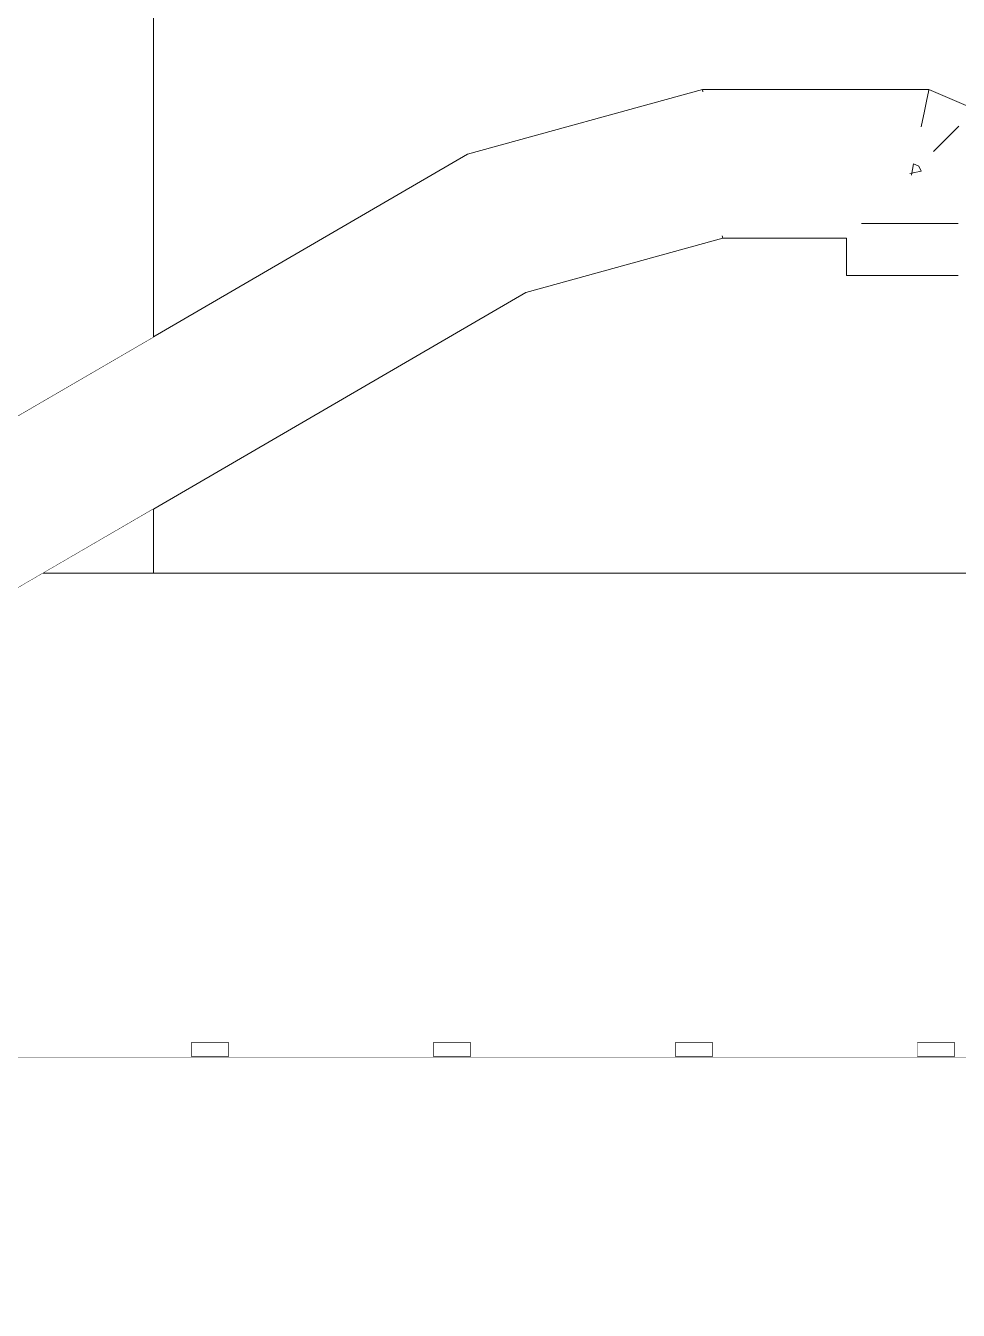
# Model space of a CAD drawing. Header units: millimetres. Extents: x -48147 to 1414029, y -496296 to 18123.
# Drawn here: x 1400669.5 to 1400794.8, y -477805.8 to -477633.2 of the extents above; entities that cross this region are included whole.
import ezdxf

# ---------------------------------------------------------------- set-up
doc = ezdxf.new("R2010")
doc.units = ezdxf.units.MM
doc.header["$MEASUREMENT"] = 0
doc.linetypes.add('Wipeout_Contour', pattern=[1000, 0, -1000])
for name, color, linetype in [('New_A-25-M_Wall_Ext', 7, 'Continuous'), ('New_A-25-M_Wall_Int', 7, 'Continuous'), ('New_A-35-M_FFE_Sanitary', 7, 'Continuous')]:
    doc.layers.add(name, color=color, linetype=linetype)
doc.layers.add('New_A-25-M_Wall_Ext_Pen_No__4', color=7, linetype='Continuous', lineweight=20)
doc.layers.add('New_A-35-M_FFE_Sanitary_Pen_No__89', color=8, linetype='Continuous', lineweight=20)

# ---------------------------------------------------------------- blocks, each defined once
blk = doc.blocks.new('Section Elem_195_2', base_point=(1372879, -490836.73))
at = {"color": 254, "linetype": 'Wipeout_Contour', "lineweight": 0, "ltscale": 115446099.1114904}
blk.add_wipeout([(1401266.78, -476111.73), (1400506.85, -476111.73), (1400506.85, -476366.73), (1400856.79, -476366.73), (1400856.79, -476367.73), (1400876.79, -476367.73), (1400876.79, -476936.73), (1400886.79, -476936.73), (1400890.68, -476937.24), (1400894.29, -476938.74), (1400897.4, -476941.13), (1400899.78, -476944.23), (1400901.28, -476947.85), (1400901.79, -476951.73), (1400901.79, -477021.73), (1400901.28, -477025.61), (1400899.78, -477029.23), (1400897.4, -477032.34), (1400894.29, -477034.72), (1400890.68, -477036.22), (1400886.79, -477036.73), (1400876.79, -477036.73), (1400876.79, -477086.73), (1400506.85, -477086.73), (1400506.85, -477124.73), (1400806.71, -477124.73), (1400806.71, -477415.73), (1400686.71, -477415.73), (1400686.71, -477674.97), (1400728.88, -477650.44), (1400760.44, -477641.73), (1400790.85, -477641.73), (1400797.11, -477644.42), (1400799.79, -477650.68), (1400799.79, -477666.73), (1400779.79, -477666.73), (1400779.79, -477661.73), (1400763.15, -477661.73), (1400736.7, -477669.03), (1400686.71, -477698.11), (1400686.71, -477706.73), (1400971.79, -477706.73), (1400971.79, -477771.73), (1400984.29, -477771.73), (1400984.29, -477769.73), (1400989.29, -477769.73), (1400989.29, -477771.73), (1401016.79, -477771.73), (1401016.79, -477769.73), (1401021.79, -477769.73), (1401021.79, -477771.73), (1401076.79, -477771.73), (1401076.79, -477776.73), (1401106.79, -477776.73), (1401106.79, -477816.73), (1401036.79, -477816.73), (1401036.79, -477817.73), (1401056.79, -477817.73), (1401056.79, -477946.73), (1401036.79, -477946.73), (1401036.79, -477947.73), (1401056.79, -477947.73), (1401056.79, -478046.73), (1401066.79, -478046.73), (1401072.53, -478047.87), (1401077.4, -478051.13), (1401080.65, -478055.99), (1401081.79, -478061.73), (1401081.79, -478131.73), (1401080.65, -478137.47), (1401077.4, -478142.34), (1401072.53, -478145.59), (1401066.79, -478146.73), (1401056.79, -478146.73), (1401056.79, -478536.73), (1401036.79, -478536.73), (1401036.79, -478686.73), (1401266.78, -478686.73)], dxfattribs=at).dxf.layer = 'New_A-25-M_Wall_Int'
blk = doc.blocks.new('Section Elem_244_2', base_point=(1372879, -490836.73))
at = {"color": 254, "linetype": 'Wipeout_Contour', "lineweight": 0, "ltscale": 5919536.497086202}
blk.add_wipeout([(1400608.75, -477720.71), (1400729.02, -477650.75), (1400728.88, -477650.44), (1400609.29, -477720)], dxfattribs=at).dxf.layer = 'New_A-25-M_Wall_Ext'
at = {"color": 254, "linetype": 'Wipeout_Contour', "lineweight": 0, "ltscale": 5920377.688096399}
blk.add_wipeout([(1401006.79, -477971.73), (1401006.79, -477776.73), (1400646.79, -477776.73), (1400646.79, -477971.73)], dxfattribs=at).dxf.layer = 'New_A-25-M_Wall_Ext'
at = {"color": 254, "linetype": 'Wipeout_Contour', "lineweight": 0, "ltscale": 7399375.727314214}
blk.add_wipeout([(1400607.62, -477722.52), (1400729.41, -477651.68), (1400729.02, -477650.75), (1400608.75, -477720.71), (1400608.53, -477721.35)], dxfattribs=at).dxf.layer = 'New_A-25-M_Wall_Ext'
at = {"color": 254, "linetype": 'Wipeout_Contour', "lineweight": 0, "ltscale": 5920248.541702124}
blk.add_wipeout([(1400646.79, -477776.73), (1401006.79, -477776.73), (1401006.79, -477771.73), (1400646.79, -477771.73)], dxfattribs=at).dxf.layer = 'New_A-25-M_Wall_Ext'
at = {"color": 254, "linetype": 'Wipeout_Contour', "lineweight": 0, "ltscale": 5919772.52483614}
blk.add_wipeout([(1400728.88, -477650.44), (1400729.02, -477650.75), (1400760.49, -477642.07), (1400760.44, -477641.73)], dxfattribs=at).dxf.layer = 'New_A-25-M_Wall_Ext'
at = {"color": 254, "linetype": 'Wipeout_Contour', "lineweight": 0, "ltscale": 7399375.614737764}
blk.add_wipeout([(1400606.28, -477725.11), (1400606.23, -477725.17), (1400730.03, -477653.16), (1400729.41, -477651.68), (1400607.62, -477722.52)], dxfattribs=at).dxf.layer = 'New_A-25-M_Wall_Ext'
at = {"color": 254, "linetype": 'Wipeout_Contour', "lineweight": 0, "ltscale": 5919742.393501}
blk.add_wipeout([(1400691.79, -477771.73), (1400696.79, -477771.73), (1400696.79, -477769.73), (1400691.79, -477769.73)], dxfattribs=at).dxf.layer = 'New_A-25-M_Wall_Ext'
at = {"color": 254, "linetype": 'Wipeout_Contour', "lineweight": 0, "ltscale": 5919865.432961945}
blk.add_wipeout([(1400724.29, -477771.73), (1400729.29, -477771.73), (1400729.29, -477769.73), (1400724.29, -477769.73)], dxfattribs=at).dxf.layer = 'New_A-25-M_Wall_Ext'
at = {"color": 254, "linetype": 'Wipeout_Contour', "lineweight": 0, "ltscale": 5919988.472720407}
blk.add_wipeout([(1400756.79, -477771.73), (1400761.79, -477771.73), (1400761.79, -477769.73), (1400756.79, -477769.73)], dxfattribs=at).dxf.layer = 'New_A-25-M_Wall_Ext'
at = {"color": 254, "linetype": 'Wipeout_Contour', "lineweight": 0, "ltscale": 5920111.512776366}
blk.add_wipeout([(1400789.29, -477771.73), (1400794.29, -477771.73), (1400794.29, -477769.73), (1400789.29, -477769.73)], dxfattribs=at).dxf.layer = 'New_A-25-M_Wall_Ext'
at = {"layer": 'New_A-25-M_Wall_Ext_Pen_No__4', "linetype": 'Continuous'}
for p, q in [((1400691.79, -477769.73), (1400696.79, -477769.73)), ((1400691.79, -477771.73), (1400691.79, -477769.73)), ((1400696.79, -477771.73), (1400696.79, -477769.73)), ((1400724.29, -477769.73), (1400729.29, -477769.73)), ((1400724.29, -477771.73), (1400724.29, -477769.73)), ((1400729.29, -477771.73), (1400729.29, -477769.73)), ((1400756.79, -477769.73), (1400761.79, -477769.73)), ((1400756.79, -477771.73), (1400756.79, -477769.73)), ((1400761.79, -477771.73), (1400761.79, -477769.73)), ((1400789.29, -477769.73), (1400794.29, -477769.73)), ((1400789.29, -477771.73), (1400789.29, -477769.73)), ((1400794.29, -477771.73), (1400794.29, -477769.73)), ((1400646.79, -477771.73), (1401006.79, -477771.73))]:
    blk.add_line(p, q, dxfattribs=at)
at = {"color": 254, "linetype": 'Wipeout_Contour', "lineweight": 0, "ltscale": 5919774.022908305}
blk.add_wipeout([(1400729.02, -477650.75), (1400729.41, -477651.68), (1400760.62, -477643.07), (1400760.49, -477642.07)], dxfattribs=at).dxf.layer = 'New_A-25-M_Wall_Ext'
at = {"color": 254, "linetype": 'Wipeout_Contour', "lineweight": 0, "ltscale": 5919538.689310612}
blk.add_wipeout([(1400604.28, -477728.7), (1400730.84, -477655.08), (1400730.03, -477653.16), (1400606.23, -477725.17)], dxfattribs=at).dxf.layer = 'New_A-25-M_Wall_Ext'
at = {"color": 254, "linetype": 'Wipeout_Contour', "lineweight": 0, "ltscale": 5919884.014185959}
blk.add_wipeout([(1400760.44, -477641.73), (1400760.49, -477642.07), (1400790.78, -477642.07), (1400790.85, -477641.73)], dxfattribs=at).dxf.layer = 'New_A-25-M_Wall_Ext'
at = {"color": 254, "linetype": 'Wipeout_Contour', "lineweight": 0, "ltscale": 5919776.920419434}
blk.add_wipeout([(1400729.41, -477651.68), (1400730.03, -477653.16), (1400760.84, -477644.66), (1400760.62, -477643.07)], dxfattribs=at).dxf.layer = 'New_A-25-M_Wall_Ext'
at = {"color": 254, "linetype": 'Wipeout_Contour', "lineweight": 0, "ltscale": 5919540.963939049}
blk.add_wipeout([(1400603.05, -477732.21), (1400731.78, -477657.33), (1400730.84, -477655.08), (1400604.28, -477728.7)], dxfattribs=at).dxf.layer = 'New_A-25-M_Wall_Ext'
at = {"color": 254, "linetype": 'Wipeout_Contour', "lineweight": 0, "ltscale": 5919884.791816892}
blk.add_wipeout([(1400760.49, -477642.07), (1400760.62, -477643.07), (1400790.57, -477643.07), (1400790.78, -477642.07)], dxfattribs=at).dxf.layer = 'New_A-25-M_Wall_Ext'
at = {"color": 254, "linetype": 'Wipeout_Contour', "lineweight": 0, "ltscale": 5919781.019936332}
blk.add_wipeout([(1400730.03, -477653.16), (1400730.84, -477655.08), (1400761.12, -477646.73), (1400760.84, -477644.66)], dxfattribs=at).dxf.layer = 'New_A-25-M_Wall_Ext'
at = {"color": 254, "linetype": 'Wipeout_Contour', "lineweight": 0, "ltscale": 7399382.88277306}
blk.add_wipeout([(1400602.7, -477734.91), (1400602.59, -477735.47), (1400732.79, -477659.73), (1400731.78, -477657.33), (1400603.05, -477732.21)], dxfattribs=at).dxf.layer = 'New_A-25-M_Wall_Ext'
at = {"layer": 'New_A-25-M_Wall_Ext_Pen_No__4', "linetype": 'Continuous'}
blk.add_line((1400760.44, -477641.73), (1400760.49, -477642.07), dxfattribs=at)
at = {"color": 254, "linetype": 'Wipeout_Contour', "lineweight": 0, "ltscale": 5919886.292634647}
blk.add_wipeout([(1400760.62, -477643.07), (1400760.84, -477644.66), (1400790.24, -477644.66), (1400790.57, -477643.07)], dxfattribs=at).dxf.layer = 'New_A-25-M_Wall_Ext'
at = {"color": 254, "linetype": 'Wipeout_Contour', "lineweight": 0, "ltscale": 5919786.042127434}
blk.add_wipeout([(1400730.84, -477655.08), (1400731.78, -477657.33), (1400761.44, -477649.14), (1400761.12, -477646.73)], dxfattribs=at).dxf.layer = 'New_A-25-M_Wall_Ext'
at = {"color": 254, "linetype": 'Wipeout_Contour', "lineweight": 0, "ltscale": 7399388.598341186}
blk.add_wipeout([(1400732.79, -477659.73), (1400602.59, -477735.47), (1400602.7, -477735.9), (1400603.05, -477738.19), (1400733.8, -477662.14)], dxfattribs=at).dxf.layer = 'New_A-25-M_Wall_Ext'
at = {"color": 254, "linetype": 'Wipeout_Contour', "lineweight": 0, "ltscale": 5919888.414389164}
blk.add_wipeout([(1400760.84, -477644.66), (1400761.12, -477646.73), (1400789.82, -477646.73), (1400790.24, -477644.66)], dxfattribs=at).dxf.layer = 'New_A-25-M_Wall_Ext'
at = {"color": 254, "linetype": 'Wipeout_Contour', "lineweight": 0, "ltscale": 5919791.644800809}
blk.add_wipeout([(1400731.78, -477657.33), (1400732.79, -477659.73), (1400761.79, -477651.73), (1400761.44, -477649.14)], dxfattribs=at).dxf.layer = 'New_A-25-M_Wall_Ext'
at = {"color": 254, "linetype": 'Wipeout_Contour', "lineweight": 0, "ltscale": 5919556.740967251}
blk.add_wipeout([(1400603.04, -477738.2), (1400604.2, -477740.31), (1400734.75, -477664.38), (1400733.8, -477662.14)], dxfattribs=at).dxf.layer = 'New_A-25-M_Wall_Ext'
at = {"color": 254, "linetype": 'Wipeout_Contour', "lineweight": 0, "ltscale": 5919954.88285502}
blk.add_wipeout([(1400790.85, -477641.73), (1400790.78, -477642.07), (1400796.85, -477644.68), (1400797.11, -477644.42)], dxfattribs=at).dxf.layer = 'New_A-25-M_Wall_Ext'
at = {"color": 254, "linetype": 'Wipeout_Contour', "lineweight": 0, "ltscale": 5919891.012501901}
blk.add_wipeout([(1400761.12, -477646.73), (1400761.44, -477649.14), (1400789.32, -477649.14), (1400789.82, -477646.73)], dxfattribs=at).dxf.layer = 'New_A-25-M_Wall_Ext'
at = {"color": 254, "linetype": 'Wipeout_Contour', "lineweight": 0, "ltscale": 5919797.44621996}
blk.add_wipeout([(1400732.79, -477659.73), (1400733.8, -477662.14), (1400762.14, -477654.32), (1400761.79, -477651.73)], dxfattribs=at).dxf.layer = 'New_A-25-M_Wall_Ext'
at = {"color": 254, "linetype": 'Wipeout_Contour', "lineweight": 0, "ltscale": 5919563.888872623}
blk.add_wipeout([(1400604.28, -477740.27), (1400606.23, -477741.53), (1400735.56, -477666.31), (1400734.75, -477664.38)], dxfattribs=at).dxf.layer = 'New_A-25-M_Wall_Ext'
at = {"layer": 'New_A-25-M_Wall_Ext_Pen_No__4', "linetype": 'Continuous'}
blk.add_line((1400728.88, -477650.44), (1400760.44, -477641.73), dxfattribs=at)
at = {"color": 254, "linetype": 'Wipeout_Contour', "lineweight": 0, "ltscale": 5919954.487924454}
blk.add_wipeout([(1400790.78, -477642.07), (1400790.57, -477643.07), (1400796.09, -477645.44), (1400796.85, -477644.68)], dxfattribs=at).dxf.layer = 'New_A-25-M_Wall_Ext'
at = {"color": 254, "linetype": 'Wipeout_Contour', "lineweight": 0, "ltscale": 5919893.909913683}
blk.add_wipeout([(1400761.44, -477649.14), (1400761.79, -477651.73), (1400788.79, -477651.73), (1400789.32, -477649.14)], dxfattribs=at).dxf.layer = 'New_A-25-M_Wall_Ext'
at = {"color": 254, "linetype": 'Wipeout_Contour', "lineweight": 0, "ltscale": 5919803.051105884}
blk.add_wipeout([(1400733.8, -477662.14), (1400734.75, -477664.38), (1400762.47, -477656.73), (1400762.14, -477654.32)], dxfattribs=at).dxf.layer = 'New_A-25-M_Wall_Ext'
at = {"color": 254, "linetype": 'Wipeout_Contour', "lineweight": 0, "ltscale": 7399413.75026077}
blk.add_wipeout([(1400735.56, -477666.31), (1400606.23, -477741.53), (1400606.28, -477741.54), (1400607.62, -477742.56), (1400736.18, -477667.78)], dxfattribs=at).dxf.layer = 'New_A-25-M_Wall_Ext'
at = {"layer": 'New_A-25-M_Wall_Ext_Pen_No__4', "linetype": 'Continuous'}
for p, q in [((1400760.44, -477641.73), (1400790.85, -477641.73)), ((1400790.85, -477641.73), (1400790.78, -477642.07))]:
    blk.add_line(p, q, dxfattribs=at)
at = {"color": 254, "linetype": 'Wipeout_Contour', "lineweight": 0, "ltscale": 5919953.661678081}
blk.add_wipeout([(1400790.57, -477643.07), (1400790.24, -477644.66), (1400794.88, -477646.65), (1400796.09, -477645.44)], dxfattribs=at).dxf.layer = 'New_A-25-M_Wall_Ext'
at = {"color": 254, "linetype": 'Wipeout_Contour', "lineweight": 0, "ltscale": 7399882.680051554}
blk.add_wipeout([(1400761.79, -477651.73), (1400762.14, -477654.32), (1400787.66, -477654.32), (1400788.53, -477652.99), (1400788.79, -477651.73)], dxfattribs=at).dxf.layer = 'New_A-25-M_Wall_Ext'
at = {"color": 254, "linetype": 'Wipeout_Contour', "lineweight": 0, "ltscale": 5919808.077553261}
blk.add_wipeout([(1400734.75, -477664.38), (1400735.56, -477666.31), (1400762.75, -477658.8), (1400762.47, -477656.73)], dxfattribs=at).dxf.layer = 'New_A-25-M_Wall_Ext'
at = {"color": 254, "linetype": 'Wipeout_Contour', "lineweight": 0, "ltscale": 7399420.855697978}
blk.add_wipeout([(1400736.18, -477667.78), (1400607.62, -477742.56), (1400608.53, -477742.69), (1400608.75, -477743.06), (1400736.57, -477668.71)], dxfattribs=at).dxf.layer = 'New_A-25-M_Wall_Ext'
at = {"layer": 'New_A-25-M_Wall_Ext_Pen_No__4', "linetype": 'Continuous'}
blk.add_line((1400790.78, -477642.07), (1400790.57, -477643.07), dxfattribs=at)
at = {"color": 254, "linetype": 'Wipeout_Contour', "lineweight": 0, "ltscale": 5919952.476030452}
blk.add_wipeout([(1400790.24, -477644.66), (1400789.82, -477646.73), (1400793.3, -477648.22), (1400794.88, -477646.65)], dxfattribs=at).dxf.layer = 'New_A-25-M_Wall_Ext'
at = {"color": 254, "linetype": 'Wipeout_Contour', "lineweight": 0, "ltscale": 5919896.063463966}
blk.add_wipeout([(1400762.14, -477654.32), (1400762.47, -477656.73), (1400784.79, -477656.73), (1400787.2, -477654.32)], dxfattribs=at).dxf.layer = 'New_A-25-M_Wall_Ext'
at = {"color": 254, "linetype": 'Wipeout_Contour', "lineweight": 0, "ltscale": 5919812.183030279}
blk.add_wipeout([(1400735.56, -477666.31), (1400736.18, -477667.78), (1400762.97, -477660.39), (1400762.75, -477658.8)], dxfattribs=at).dxf.layer = 'New_A-25-M_Wall_Ext'
at = {"color": 254, "linetype": 'Wipeout_Contour', "lineweight": 0, "ltscale": 5919577.52451521}
blk.add_wipeout([(1400736.57, -477668.71), (1400608.75, -477743.06), (1400609.29, -477743.14), (1400736.7, -477669.03)], dxfattribs=at).dxf.layer = 'New_A-25-M_Wall_Ext'
at = {"layer": 'New_A-25-M_Wall_Ext_Pen_No__4', "linetype": 'Continuous'}
for p, q in [((1400790.85, -477641.73), (1400797.11, -477644.42)), ((1400790.57, -477643.07), (1400790.24, -477644.66)), ((1400609.29, -477720), (1400728.88, -477650.44))]:
    blk.add_line(p, q, dxfattribs=at)
at = {"color": 254, "linetype": 'Wipeout_Contour', "lineweight": 0, "ltscale": 5919951.037202111}
blk.add_wipeout([(1400789.82, -477646.73), (1400789.32, -477649.14), (1400791.46, -477650.06), (1400793.3, -477648.22)], dxfattribs=at).dxf.layer = 'New_A-25-M_Wall_Ext'
at = {"color": 254, "linetype": 'Wipeout_Contour', "lineweight": 0, "ltscale": 5919895.2858269}
blk.add_wipeout([(1400762.47, -477656.73), (1400762.75, -477658.8), (1400782.72, -477658.8), (1400784.79, -477656.73)], dxfattribs=at).dxf.layer = 'New_A-25-M_Wall_Ext'
at = {"color": 254, "linetype": 'Wipeout_Contour', "lineweight": 0, "ltscale": 5919815.087698911}
blk.add_wipeout([(1400736.18, -477667.78), (1400736.57, -477668.71), (1400763.1, -477661.39), (1400762.97, -477660.39)], dxfattribs=at).dxf.layer = 'New_A-25-M_Wall_Ext'
at = {"layer": 'New_A-25-M_Wall_Ext_Pen_No__4', "linetype": 'Continuous'}
blk.add_line((1400790.24, -477644.66), (1400789.82, -477646.73), dxfattribs=at)
at = {"color": 254, "linetype": 'Wipeout_Contour', "lineweight": 0, "ltscale": 5919967.135041101}
blk.add_wipeout([(1400794.88, -477646.65), (1400793.3, -477648.22), (1400794.79, -477651.71), (1400796.86, -477651.28)], dxfattribs=at).dxf.layer = 'New_A-25-M_Wall_Ext'
at = {"color": 254, "linetype": 'Wipeout_Contour', "lineweight": 0, "ltscale": 5919949.508422717}
blk.add_wipeout([(1400789.32, -477649.14), (1400788.79, -477651.73), (1400789.49, -477652.03), (1400791.46, -477650.06)], dxfattribs=at).dxf.layer = 'New_A-25-M_Wall_Ext'
at = {"color": 254, "linetype": 'Wipeout_Contour', "lineweight": 0, "ltscale": 10359851.64401526}
blk.add_wipeout([(1400762.75, -477658.8), (1400762.97, -477660.39), (1400783.93, -477660.39), (1400784.79, -477660.08), (1400786.52, -477659.73), (1400781.79, -477659.73), (1400782.72, -477658.8)], dxfattribs=at).dxf.layer = 'New_A-25-M_Wall_Ext'
at = {"color": 254, "linetype": 'Wipeout_Contour', "lineweight": 0, "ltscale": 5919816.59347947}
blk.add_wipeout([(1400736.57, -477668.71), (1400736.7, -477669.03), (1400763.15, -477661.73), (1400763.1, -477661.39)], dxfattribs=at).dxf.layer = 'New_A-25-M_Wall_Ext'
at = {"layer": 'New_A-25-M_Wall_Ext_Pen_No__4', "linetype": 'Continuous'}
blk.add_line((1400609.29, -477743.14), (1400736.7, -477669.03), dxfattribs=at)
at = {"color": 254, "linetype": 'Wipeout_Contour', "lineweight": 0, "ltscale": 5919961.127216332}
blk.add_wipeout([(1400793.3, -477648.22), (1400791.46, -477650.06), (1400792.38, -477652.2), (1400794.79, -477651.71)], dxfattribs=at).dxf.layer = 'New_A-25-M_Wall_Ext'
at = {"color": 254, "linetype": 'Wipeout_Contour', "lineweight": 0, "ltscale": 4439960.939903903}
blk.add_wipeout([(1400788.79, -477651.73), (1400788.53, -477652.99), (1400789.49, -477652.03)], dxfattribs=at).dxf.layer = 'New_A-25-M_Wall_Ext'
at = {"color": 254, "linetype": 'Wipeout_Contour', "lineweight": 0, "ltscale": 8879862.944137562}
blk.add_wipeout([(1400762.97, -477660.39), (1400763.1, -477661.39), (1400780.78, -477661.39), (1400781.13, -477661.17), (1400782.72, -477660.63), (1400783.93, -477660.39)], dxfattribs=at).dxf.layer = 'New_A-25-M_Wall_Ext'
at = {"layer": 'New_A-25-M_Wall_Ext_Pen_No__4', "linetype": 'Continuous'}
blk.add_line((1400794.88, -477646.65), (1400793.3, -477648.22), dxfattribs=at)
at = {"color": 254, "linetype": 'Wipeout_Contour', "lineweight": 0, "ltscale": 5919954.454645246}
blk.add_wipeout([(1400791.46, -477650.06), (1400789.49, -477652.03), (1400789.79, -477652.73), (1400792.38, -477652.2)], dxfattribs=at).dxf.layer = 'New_A-25-M_Wall_Ext'
at = {"color": 254, "linetype": 'Wipeout_Contour', "lineweight": 0, "ltscale": 7399875.669546247}
blk.add_wipeout([(1400763.1, -477661.39), (1400763.15, -477661.73), (1400779.79, -477661.73), (1400780.13, -477661.52), (1400780.78, -477661.39)], dxfattribs=at).dxf.layer = 'New_A-25-M_Wall_Ext'
at = {"layer": 'New_A-25-M_Wall_Ext_Pen_No__4', "linetype": 'Continuous'}
for p, q in [((1400793.3, -477648.22), (1400791.46, -477650.06)), ((1400736.7, -477669.03), (1400763.15, -477661.73)), ((1400763.1, -477661.39), (1400763.15, -477661.73))]:
    blk.add_line(p, q, dxfattribs=at)
at = {"color": 254, "linetype": 'Wipeout_Contour', "lineweight": 0, "ltscale": 4439961.902211346}
blk.add_wipeout([(1400789.49, -477652.03), (1400788.53, -477652.99), (1400789.79, -477652.73)], dxfattribs=at).dxf.layer = 'New_A-25-M_Wall_Ext'
at = {"color": 254, "linetype": 'Wipeout_Contour', "lineweight": 0, "ltscale": 5919969.990344547}
blk.add_wipeout([(1400794.79, -477651.71), (1400792.38, -477652.2), (1400792.38, -477659.73), (1400794.79, -477659.73)], dxfattribs=at).dxf.layer = 'New_A-25-M_Wall_Ext'
at = {"color": 254, "linetype": 'Wipeout_Contour', "lineweight": 0, "ltscale": 5919960.85956037}
blk.add_wipeout([(1400792.38, -477652.2), (1400789.79, -477652.73), (1400789.79, -477659.73), (1400792.38, -477659.73)], dxfattribs=at).dxf.layer = 'New_A-25-M_Wall_Ext'
at = {"color": 254, "linetype": 'Wipeout_Contour', "lineweight": 0, "ltscale": 8879925.031456452}
blk.add_wipeout([(1400787.66, -477654.32), (1400787.2, -477654.32), (1400787.2, -477659.73), (1400789.79, -477659.73), (1400789.79, -477652.73), (1400788.53, -477652.99)], dxfattribs=at).dxf.layer = 'New_A-25-M_Wall_Ext'
at = {"color": 254, "linetype": 'Wipeout_Contour', "lineweight": 0, "ltscale": 5919979.509961881}
blk.add_wipeout([(1400794.79, -477659.73), (1400792.38, -477659.73), (1400792.38, -477666.73), (1400794.79, -477666.73)], dxfattribs=at).dxf.layer = 'New_A-25-M_Wall_Ext'
at = {"layer": 'New_A-25-M_Wall_Ext_Pen_No__4', "linetype": 'Continuous'}
for p, q in [((1400788.79, -477651.73), (1400788.49, -477653.23)), ((1400788.79, -477651.73), (1400789.49, -477652.03)), ((1400789.49, -477652.03), (1400789.79, -477652.73)), ((1400789.79, -477652.73), (1400788.3, -477653.04))]:
    blk.add_line(p, q, dxfattribs=at)
at = {"color": 254, "linetype": 'Wipeout_Contour', "lineweight": 0, "ltscale": 5919943.692015326}
blk.add_wipeout([(1400787.2, -477654.32), (1400784.79, -477656.73), (1400784.79, -477659.73), (1400787.2, -477659.73)], dxfattribs=at).dxf.layer = 'New_A-25-M_Wall_Ext'
at = {"color": 254, "linetype": 'Wipeout_Contour', "lineweight": 0, "ltscale": 5919970.045108409}
blk.add_wipeout([(1400792.38, -477659.73), (1400789.79, -477659.73), (1400789.79, -477666.73), (1400792.38, -477666.73)], dxfattribs=at).dxf.layer = 'New_A-25-M_Wall_Ext'
at = {"layer": 'New_A-25-M_Wall_Ext_Pen_No__4', "linetype": 'Continuous'}
for p, q in [((1400794.79, -477659.73), (1400792.38, -477659.73)), ((1400794.79, -477666.73), (1400792.38, -477666.73))]:
    blk.add_line(p, q, dxfattribs=at)
at = {"color": 254, "linetype": 'Wipeout_Contour', "lineweight": 0, "ltscale": 5919936.731854582}
blk.add_wipeout([(1400784.79, -477656.73), (1400782.72, -477658.8), (1400782.72, -477659.73), (1400784.79, -477659.73)], dxfattribs=at).dxf.layer = 'New_A-25-M_Wall_Ext'
at = {"color": 254, "linetype": 'Wipeout_Contour', "lineweight": 0, "ltscale": 5919960.246372971}
blk.add_wipeout([(1400789.79, -477659.73), (1400787.2, -477659.73), (1400787.2, -477666.73), (1400789.79, -477666.73)], dxfattribs=at).dxf.layer = 'New_A-25-M_Wall_Ext'
at = {"layer": 'New_A-25-M_Wall_Ext_Pen_No__4', "linetype": 'Continuous'}
for p, q in [((1400792.38, -477659.73), (1400789.79, -477659.73)), ((1400792.38, -477666.73), (1400789.79, -477666.73))]:
    blk.add_line(p, q, dxfattribs=at)
at = {"color": 254, "linetype": 'Wipeout_Contour', "lineweight": 0, "ltscale": 4439948.901564633}
blk.add_wipeout([(1400782.72, -477658.8), (1400781.79, -477659.73), (1400782.72, -477659.73)], dxfattribs=at).dxf.layer = 'New_A-25-M_Wall_Ext'
at = {"color": 254, "linetype": 'Wipeout_Contour', "lineweight": 0, "ltscale": 7399937.602883126}
blk.add_wipeout([(1400784.79, -477666.73), (1400787.2, -477666.73), (1400787.2, -477659.73), (1400786.52, -477659.73), (1400784.79, -477660.08)], dxfattribs=at).dxf.layer = 'New_A-25-M_Wall_Ext'
at = {"layer": 'New_A-25-M_Wall_Ext_Pen_No__4', "linetype": 'Continuous'}
for p, q in [((1400789.79, -477659.73), (1400787.2, -477659.73)), ((1400789.79, -477666.73), (1400787.2, -477666.73))]:
    blk.add_line(p, q, dxfattribs=at)
at = {"color": 254, "linetype": 'Wipeout_Contour', "lineweight": 0, "ltscale": 7399927.321238204}
blk.add_wipeout([(1400782.72, -477666.73), (1400784.79, -477666.73), (1400784.79, -477660.08), (1400783.93, -477660.39), (1400782.72, -477660.63)], dxfattribs=at).dxf.layer = 'New_A-25-M_Wall_Ext'
at = {"layer": 'New_A-25-M_Wall_Ext_Pen_No__4', "linetype": 'Continuous'}
for p, q in [((1400782.72, -477659.73), (1400781.77, -477659.73)), ((1400784.79, -477659.73), (1400782.72, -477659.73)), ((1400787.2, -477659.73), (1400784.79, -477659.73)), ((1400787.2, -477666.73), (1400784.79, -477666.73))]:
    blk.add_line(p, q, dxfattribs=at)
at = {"color": 254, "linetype": 'Wipeout_Contour', "lineweight": 0, "ltscale": 5919936.149663761}
blk.add_wipeout([(1400781.13, -477666.73), (1400782.72, -477666.73), (1400782.72, -477660.63), (1400781.13, -477661.17)], dxfattribs=at).dxf.layer = 'New_A-25-M_Wall_Ext'
at = {"layer": 'New_A-25-M_Wall_Ext_Pen_No__4', "linetype": 'Continuous'}
blk.add_line((1400784.79, -477666.73), (1400782.72, -477666.73), dxfattribs=at)
at = {"color": 254, "linetype": 'Wipeout_Contour', "lineweight": 0, "ltscale": 7399913.402446082}
blk.add_wipeout([(1400780.13, -477666.73), (1400781.13, -477666.73), (1400781.13, -477661.17), (1400780.78, -477661.39), (1400780.13, -477661.52)], dxfattribs=at).dxf.layer = 'New_A-25-M_Wall_Ext'
at = {"layer": 'New_A-25-M_Wall_Ext_Pen_No__4', "linetype": 'Continuous'}
blk.add_line((1400782.72, -477666.73), (1400781.13, -477666.73), dxfattribs=at)
at = {"color": 254, "linetype": 'Wipeout_Contour', "lineweight": 0, "ltscale": 5919929.166805429}
blk.add_wipeout([(1400780.13, -477661.52), (1400779.79, -477661.73), (1400779.79, -477666.73), (1400780.13, -477666.73)], dxfattribs=at).dxf.layer = 'New_A-25-M_Wall_Ext'
at = {"layer": 'New_A-25-M_Wall_Ext_Pen_No__4', "linetype": 'Continuous'}
for p, q in [((1400763.15, -477661.73), (1400779.79, -477661.73)), ((1400779.79, -477661.73), (1400779.79, -477666.73)), ((1400780.13, -477666.73), (1400779.79, -477666.73)), ((1400781.13, -477666.73), (1400780.13, -477666.73))]:
    blk.add_line(p, q, dxfattribs=at)
blk = doc.blocks.new('Section Elem_246_2', base_point=(1372879, -490836.73))
at = {"color": 254, "linetype": 'Wipeout_Contour', "lineweight": 0, "ltscale": 72521205.31785394}
blk.add_wipeout([(1400671.88, -477706.73), (1400609.29, -477743.14), (1400609.29, -477771.73), (1400626.79, -477771.73), (1400626.79, -477769.73), (1400631.79, -477769.73), (1400631.79, -477771.73), (1400659.29, -477771.73), (1400659.29, -477769.73), (1400664.29, -477769.73), (1400664.29, -477771.73), (1400691.79, -477771.73), (1400691.79, -477769.73), (1400696.79, -477769.73), (1400696.79, -477771.73), (1400724.29, -477771.73), (1400724.29, -477769.73), (1400729.29, -477769.73), (1400729.29, -477771.73), (1400756.79, -477771.73), (1400756.79, -477769.73), (1400761.79, -477769.73), (1400761.79, -477771.73), (1400789.29, -477771.73), (1400789.29, -477769.73), (1400794.29, -477769.73), (1400794.29, -477771.73), (1400821.79, -477771.73), (1400821.79, -477769.73), (1400826.79, -477769.73), (1400826.79, -477771.73), (1400854.29, -477771.73), (1400854.29, -477769.73), (1400859.29, -477769.73), (1400859.29, -477771.73), (1400886.79, -477771.73), (1400886.79, -477769.73), (1400891.79, -477769.73), (1400891.79, -477771.73), (1400919.29, -477771.73), (1400919.29, -477769.73), (1400924.29, -477769.73), (1400924.29, -477771.73), (1400951.79, -477771.73), (1400951.79, -477769.73), (1400956.79, -477769.73), (1400956.79, -477771.73), (1400971.79, -477771.73), (1400971.79, -477706.73)], dxfattribs=at).dxf.layer = 'New_A-35-M_FFE_Sanitary'
at = {"layer": 'New_A-35-M_FFE_Sanitary_Pen_No__89', "linetype": 'Continuous'}
blk.add_line((1400686.71, -477706.73), (1400971.79, -477706.73), dxfattribs=at)
blk = doc.blocks.new('Section Elem_247_2', base_point=(1372879, -490836.73))
at = {"color": 254, "linetype": 'Wipeout_Contour', "lineweight": 0, "ltscale": 39954643.85873463}
blk.add_wipeout([(1400686.71, -477415.73), (1400506.85, -477415.73), (1400506.85, -477706.73), (1400564.29, -477706.73), (1400564.29, -477671.73), (1400563.96, -477668.73), (1400563.79, -477668.73), (1400563.79, -477663.73), (1400565.3, -477653.63), (1400571.98, -477639.35), (1400571.94, -477639.33), (1400571.99, -477639.33), (1400572.22, -477638.83), (1400573.23, -477639.41), (1400655.43, -477644.83), (1400650.66, -477653.62), (1400614.21, -477662.28), (1400594.79, -477651.73), (1400613.98, -477662.7), (1400612.46, -477663.07), (1400611.89, -477663.73), (1400611.89, -477668.73), (1400611.03, -477668.73), (1400609.29, -477671.73), (1400609.29, -477706.73), (1400632.1, -477706.73), (1400686.71, -477674.97)], dxfattribs=at).dxf.layer = 'New_A-35-M_FFE_Sanitary'
at = {"layer": 'New_A-35-M_FFE_Sanitary_Pen_No__89', "linetype": 'Continuous'}
blk.add_line((1400686.71, -477674.97), (1400686.71, -477415.73), dxfattribs=at)
at = {"color": 254, "linetype": 'Wipeout_Contour', "lineweight": 0, "ltscale": 4439706.145158121}
blk.add_wipeout([(1400671.88, -477706.73), (1400686.71, -477706.73), (1400686.71, -477698.11)], dxfattribs=at).dxf.layer = 'New_A-35-M_FFE_Sanitary'
at = {"layer": 'New_A-35-M_FFE_Sanitary_Pen_No__89', "linetype": 'Continuous'}
for p, q in [((1400686.71, -477706.73), (1400686.71, -477698.11)), ((1400671.88, -477706.73), (1400686.71, -477706.73))]:
    blk.add_line(p, q, dxfattribs=at)

msp = doc.modelspace()

# ---------------------------------------------------------------- block references
at = {"layer": 'New_A-25-M_Wall_Int'}
msp.add_blockref('Section Elem_195_2', (1372879, -490836.73), dxfattribs=at)

# ---------------------------------------------------------------- next in the draw order: block references
at = {"layer": 'New_A-25-M_Wall_Ext'}
msp.add_blockref('Section Elem_244_2', (1372879, -490836.73), dxfattribs=at)

# ---------------------------------------------------------------- next in the draw order: block references
at = {"layer": 'New_A-35-M_FFE_Sanitary'}
msp.add_blockref('Section Elem_246_2', (1372879, -490836.73), dxfattribs=at)

# ---------------------------------------------------------------- next in the draw order: block references
msp.add_blockref('Section Elem_247_2', (1372879, -490836.73), dxfattribs=at)

doc.saveas('drawing.dxf')
